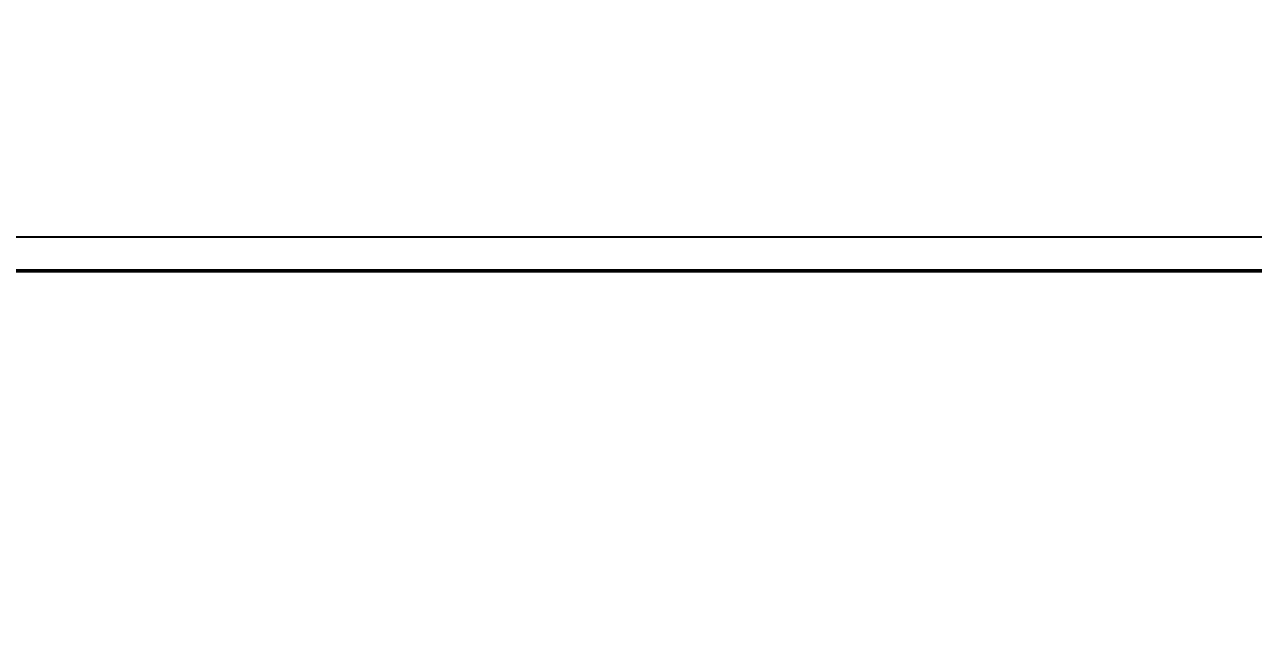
# Model space of a CAD drawing. Header units: metres. Extents: x 1981 to 7362, y 1229 to 3678.
# Drawn here: x 4215.5 to 4396.8, y 2765.9 to 2856.9 of the extents above; entities that cross this region are included whole.
import ezdxf
from ezdxf.enums import TextEntityAlignment as Align

# ---------------------------------------------------------------- set-up
doc = ezdxf.new("R2018")
doc.units = ezdxf.units.M
doc.layers.add('Форматы', color=7, linetype='Continuous')
doc.styles.add('GOST-2.304_Type-B', font='GOST Common.ttf')
doc.styles.get("Standard").update_dxf_attribs({"font": 'GOST Common.ttf'})

# ---------------------------------------------------------------- blocks, each defined once
blk = doc.blocks.new('*U145')
blk.add_lwpolyline([(0, 123), (594, 123), (594, -297), (0, -297)], close=True)
at = {"const_width": 0.5}
blk.add_lwpolyline([(20, 118), (589, 118), (589, -292), (20, -292)], close=True, dxfattribs=at)
at = {"style": 'GOST-2.304_Type-B'}
blk.add_attdef('РАЗРАБОТАЛ', text='', height=2.5, dxfattribs=at).set_placement((424.5, -264.22), align=Align.MIDDLE_LEFT)
at = {"style": 'GOST-2.304_Type-B', "flags": 8}
for tag, height, p in [('ДАТА', 2.5, (464.07, -264.4)), ('ЛИСТ', 3, (560.39, -271.92)), ('ЛИСТОВ', 3, (577.89, -271.92)), ('ФОРМАТ', 3, (554.97, -294.75))]:
    blk.add_attdef(tag, text='', height=height, dxfattribs=at).set_placement(p, align=Align.MIDDLE_CENTER)
at = {"style": 'GOST-2.304_Type-B'}
blk.add_attdef('ПРОВЕРИЛ', (424.75, -270.73), '', height=2.5, dxfattribs=at)
at = {"lineweight": 30, "flags": 104}
for tag, p in [('ТЕПЛОВЫЕ_СЕТИ', (504, -269.5)), ('ИМЯ_ЧЕРТЕЖА', (504, -284.5))]:
    blk.add_attdef(tag, text='', height=3, dxfattribs=at).set_placement(p, align=Align.MIDDLE_CENTER)

msp = doc.modelspace()

# ---------------------------------------------------------------- block references
at = {"layer": 'Форматы'}
ref = msp.add_blockref('*U145', (2922.709, 3228.424), dxfattribs=at)
lines = msp.add_mtext('Тепловая камера 8014\\P (М1:50)', dxfattribs={"layer": '0', "insert": (3426.709, 2943.924), "char_height": 70, "attachment_point": 1})
ref.add_attrib('ИМЯ_ЧЕРТЕЖА', '', (3426.709, 2943.924), dxfattribs={"flags": 104}).embed_mtext(lines)
msp.add_blockref('*U145', (4087.543, 2702.599), dxfattribs=at)

doc.saveas('drawing.dxf')
